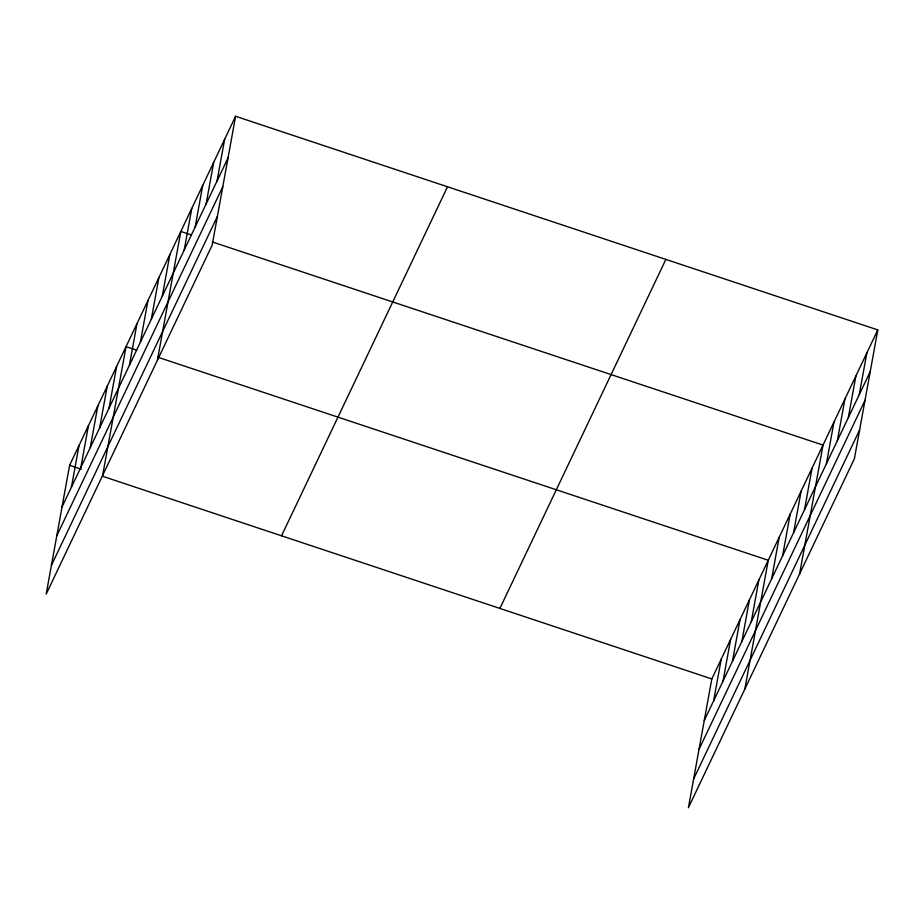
<?xml version="1.0" encoding="UTF-8"?>
<svg xmlns="http://www.w3.org/2000/svg" width="924" height="924" viewBox="0 0 924 924"><rect width="100%" height="100%" fill="white"/><g stroke="black" fill="none" stroke-linecap="round" stroke-linejoin="round"><path stroke-width="1.39" d="M235.597 116.285L69.6 465.303L46.2 594.097L212.185 245.068L235.597 116.285L877.8 329.903L854.4 458.697L688.403 807.715L711.815 678.932L877.8 329.903M71.437 487.179L79.014 445.53M80.85 467.405L88.415 425.745M90.252 447.62L97.817 405.971M99.653 427.847L107.23 386.197M109.067 408.062L116.632 366.412M102.633 475.421L126.045 346.639L136.567 350.138M129.429 365.257L136.995 323.596M140.379 342.215L147.956 300.566M151.34 319.184L158.905 277.535M162.289 296.142L169.866 254.493M157.415 360.244L180.815 231.462L191.349 234.962M184.199 250.069L191.776 208.42M195.16 227.038L202.726 185.389M206.11 204.008L213.687 162.347M217.071 180.965L224.636 139.316M713.651 700.808L721.217 659.159M723.053 681.034L730.618 639.373M732.455 661.249L740.032 619.6M741.868 641.475L749.433 599.826M751.27 621.69L758.847 580.041M744.848 689.05L768.248 560.267L157.634 357.149M771.632 578.886L779.198 537.225M782.593 555.844L790.159 514.194M793.543 532.813L801.108 491.164M804.504 509.771L812.069 468.122M799.618 573.873L823.018 445.091L212.405 241.972M826.414 463.698L833.979 422.049M837.363 440.667L844.929 399.018M848.324 417.625L855.89 375.976M859.274 394.594L866.839 352.945M62.035 506.953L228.02 157.935M56.814 535.712L222.8 186.683M51.421 565.338L217.417 216.308M281.531 535.804L447.516 186.775M499.884 608.431L665.869 259.413M704.238 720.581L870.235 371.563M699.018 749.341L865.003 400.311M693.635 778.967L859.62 429.937M69.6 465.303L81.451 469.242M102.518 476.253L711.815 678.932"/></g></svg>
